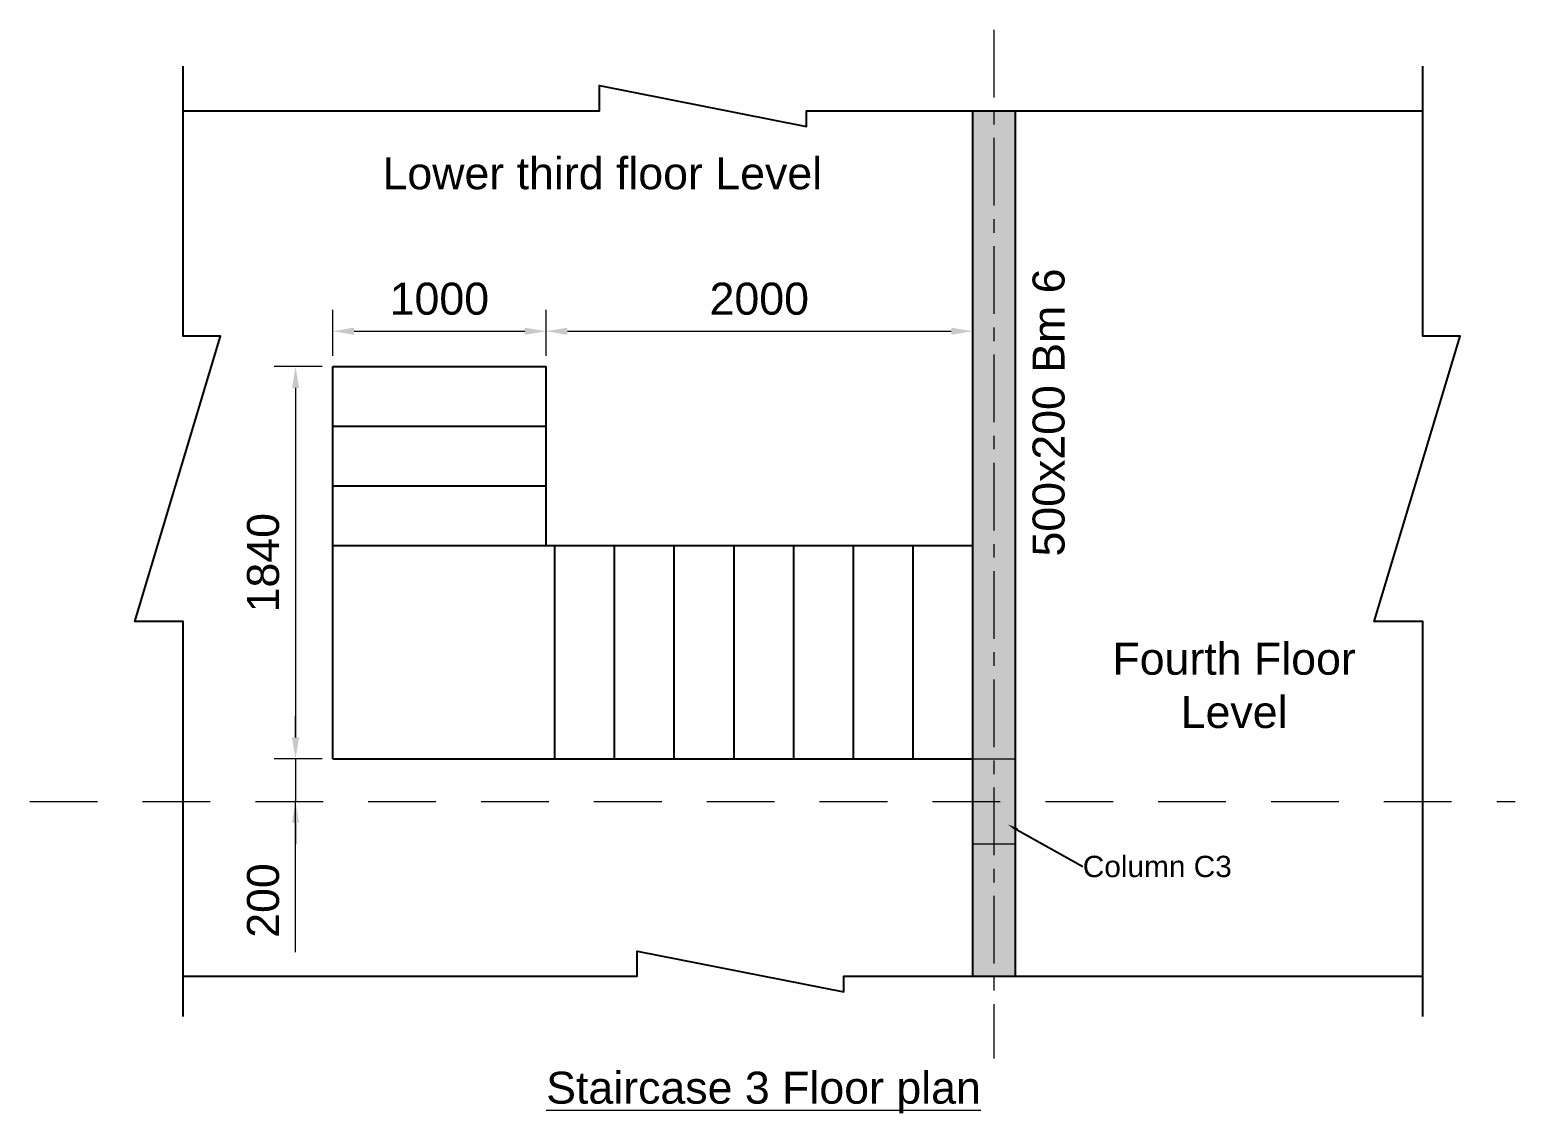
# Model space of a CAD drawing. Header units: inches. Extents: x 8090494 to 8126317, y -6397372 to -6376362.
# Drawn here: x 8090494 to 8097460, y -6397372 to -6392288 of the extents above; entities that cross this region are included whole.
import ezdxf
from ezdxf import colors
from ezdxf.entities.mleader import LeaderData, LeaderLine
from ezdxf.math import Vec2, Vec3

# ---------------------------------------------------------------- set-up
doc = ezdxf.new("R2010")
doc.units = ezdxf.units.IN
doc.header["$MEASUREMENT"] = 0
for name, pattern in [('CENTER', [50.8, 31.75, -6.35, 6.35, -6.35]), ('CENTER2', [28.575, 19.05, -3.175, 3.175, -3.175]), ('Long Dashed', [529.166651, 317.499995, -211.666656])]:
    doc.linetypes.add(name, pattern=pattern)
for name, color, linetype, lineweight in [('Axis', 251, 'CENTER2', 0), ('Column', 1, 'Continuous', 0), ('Lebeling', 4, 'Continuous', 15), ('Text', 2, 'Continuous', 15)]:
    doc.layers.add(name, color=color, linetype=linetype, lineweight=lineweight)
doc.layers.add('New_Structural - Grid_Pen_No__81', color=7, linetype='Continuous', lineweight=20, true_color=0x6a6a6a)
doc.styles.add('Arial', font='arial.ttf')
doc.styles.add('beams', font='sanss___.ttf', dxfattribs={"height": 100})
doc.styles.get("Standard").update_dxf_attribs({"font": 'arial.ttf'})
doc.dimstyles.new('100', dxfattribs={"dimtxt": 175, "dimasz": 110, "dimexe": 100, "dimexo": 50, "dimgap": 75, "dimtad": 1, "dimdec": 0, "dimzin": 0, "dimdsep": 46, "dimtxsty": 'Arial', "dimcen": 0.09, "dimclrd": 7, "dimclre": 7, "dimclrt": 7, "dimadec": 0, "dimazin": 0, "dimtfac": 1, "dimtdec": 0, "dimtofl": 0, "dimtmove": 0, "dimatfit": 3, "dimfxl": 1, "dimtolj": 1, "dimtzin": 0, "dimlwd": 13, "dimlwe": 13, "dimarcsym": 0})

# ---------------------------------------------------------------- blocks, each defined once
blk = doc.blocks.new('*D154')
at = {"layer": 'Defpoints', "color": 0, "transparency": 16777216}
for p in [(8092914.7, -6393702.7), (8091914.7, -6393868.8), (8092914.7, -6393868.8)]:
    blk.add_point(p, dxfattribs=at)
at = {"layer": 'Lebeling', "color": 6, "lineweight": 13, "transparency": 16777216}
for p, q in [((8091914.7, -6393818.8), (8091914.7, -6393602.7)), ((8092914.7, -6393818.8), (8092914.7, -6393602.7)), ((8092014.7, -6393702.7), (8092814.7, -6393702.7))]:
    blk.add_line(p, q, dxfattribs=at)
at = {"layer": 'Lebeling', "color": 6, "transparency": 16777216}
for points in [[(8092014.7, -6393686), (8092014.7, -6393719.4), (8091914.7, -6393702.7)], [(8092814.7, -6393686), (8092814.7, -6393719.4), (8092914.7, -6393702.7)]]:
    blk.add_solid(points, dxfattribs=at)
at = {"layer": 'Lebeling', "color": 6, "transparency": 16777216, "insert": (8092414.7, -6393551.1), "char_height": 150, "attachment_point": 5, "style": 'Arial'}
blk.add_mtext('\\A1;1000', dxfattribs=at)
blk = doc.blocks.new('*D155')
at = {"layer": 'Defpoints', "color": 0, "transparency": 16777216}
for p in [(8094914.7, -6393702.7), (8094914.7, -6393702.7), (8092914.7, -6393868.8)]:
    blk.add_point(p, dxfattribs=at)
at = {"layer": 'Lebeling', "color": 6, "lineweight": 13, "transparency": 16777216}
for p, q in [((8092914.7, -6393818.8), (8092914.7, -6393602.7)), ((8094914.7, -6393652.7), (8094914.7, -6393602.7)), ((8093014.7, -6393702.7), (8094814.7, -6393702.7))]:
    blk.add_line(p, q, dxfattribs=at)
at = {"layer": 'Lebeling', "color": 6, "transparency": 16777216}
for points in [[(8093014.7, -6393686), (8093014.7, -6393719.4), (8092914.7, -6393702.7)], [(8094814.7, -6393686), (8094814.7, -6393719.4), (8094914.7, -6393702.7)]]:
    blk.add_solid(points, dxfattribs=at)
at = {"layer": 'Lebeling', "color": 6, "transparency": 16777216, "insert": (8093914.7, -6393551.1), "char_height": 150, "attachment_point": 5, "style": 'Arial'}
blk.add_mtext('\\A1;2000', dxfattribs=at)
blk = doc.blocks.new('*D156')
at = {"layer": 'Defpoints', "color": 0, "transparency": 16777216}
for p in [(8091914.7, -6393868.8), (8091740.2, -6395708.8), (8091914.7, -6395708.8)]:
    blk.add_point(p, dxfattribs=at)
at = {"layer": 'Lebeling', "color": 6, "lineweight": 13, "transparency": 16777216}
for p, q in [((8091864.7, -6393868.8), (8091640.2, -6393868.8)), ((8091740.2, -6393968.8), (8091740.2, -6395608.8)), ((8091864.7, -6395708.8), (8091640.2, -6395708.8))]:
    blk.add_line(p, q, dxfattribs=at)
at = {"layer": 'Lebeling', "color": 6, "transparency": 16777216}
for points in [[(8091723.5, -6393968.8), (8091756.8, -6393968.8), (8091740.2, -6393868.8)], [(8091723.5, -6395608.8), (8091756.8, -6395608.8), (8091740.2, -6395708.8)]]:
    blk.add_solid(points, dxfattribs=at)
at = {"layer": 'Lebeling', "color": 6, "transparency": 16777216, "insert": (8091588.6, -6394788.8), "char_height": 150, "attachment_point": 5, "rotation": 90, "style": 'Arial'}
blk.add_mtext('\\A1;1840', dxfattribs=at)
blk = doc.blocks.new('*D157')
at = {"layer": 'Defpoints', "color": 0, "transparency": 16777216}
for p in [(8091914.7, -6395708.8), (8091740.2, -6395908.8), (8091740.2, -6395908.8)]:
    blk.add_point(p, dxfattribs=at)
at = {"layer": 'Lebeling', "color": 6, "lineweight": 13, "transparency": 16777216}
for p, q in [((8091740.2, -6395608.8), (8091740.2, -6395508.8)), ((8091864.7, -6395708.8), (8091640.2, -6395708.8)), ((8091740.2, -6395708.8), (8091740.2, -6395908.8)), ((8091740.2, -6396615.3), (8091740.2, -6395908.8)), ((8091790.2, -6395908.8), (8091840.2, -6395908.8)), ((8091740.2, -6396008.8), (8091740.2, -6396108.8))]:
    blk.add_line(p, q, dxfattribs=at)
at = {"layer": 'Lebeling', "color": 6, "transparency": 16777216}
for points in [[(8091723.5, -6395608.8), (8091756.8, -6395608.8), (8091740.2, -6395708.8)], [(8091723.5, -6396008.8), (8091756.8, -6396008.8), (8091740.2, -6395908.8)]]:
    blk.add_solid(points, dxfattribs=at)
at = {"layer": 'Lebeling', "color": 6, "lineweight": 25, "transparency": 16777216, "insert": (8091588.6, -6396373.6), "char_height": 150, "attachment_point": 5, "rotation": 90, "style": 'Arial'}
blk.add_mtext('\\A1;200', dxfattribs=at)

msp = doc.modelspace()

# ---------------------------------------------------------------- hatches: boundary and pattern name
at = {"lineweight": 25, "transparency": 33554495}
h = msp.add_hatch(color=4, dxfattribs=at)
h.dxf.hatch_style = 1
h.paths.add_polyline_path([(8095114.7, -6392668.1), (8094914.7, -6392668.1), (8094914.7, -6396729.2), (8095114.7, -6396729.2)])
at = {"layer": 'Column', "lineweight": 18, "transparency": 33554687}
h = msp.add_hatch(color=1, dxfattribs=at)
h.dxf.hatch_style = 1
h.paths.add_polyline_path([(8094914.7, -6396108.8), (8095114.7, -6396108.8), (8095114.7, -6395708.8), (8094914.7, -6395708.8)])

# ---------------------------------------------------------------- linework, layer by layer
at = {"color": 2, "lineweight": 25}
for p, q in [((8094914.7, -6392668.1), (8094914.7, -6396729.2)), ((8095114.7, -6392668.1), (8095114.7, -6396729.2)), ((8091914.7, -6395708.8), (8091914.7, -6393868.8)), ((8091914.7, -6393868.8), (8092914.7, -6393868.8)), ((8092914.7, -6394708.8), (8092914.7, -6393868.8)), ((8091914.7, -6394148.8), (8092914.7, -6394148.8)), ((8091914.7, -6394428.8), (8092914.7, -6394428.8)), ((8091914.7, -6394708.8), (8092914.7, -6394708.8)), ((8092914.7, -6394708.8), (8094914.7, -6394708.8)), ((8092954.7, -6394708.8), (8092954.7, -6395708.8)), ((8093234.7, -6394708.8), (8093234.7, -6395708.8)), ((8093514.7, -6394708.8), (8093514.7, -6395708.8)), ((8093794.7, -6394708.8), (8093794.7, -6395708.8)), ((8094074.7, -6394708.8), (8094074.7, -6395708.8)), ((8094354.7, -6394708.8), (8094354.7, -6395708.8)), ((8094634.7, -6394708.8), (8094634.7, -6395708.8)), ((8091914.7, -6395708.8), (8094914.7, -6395708.8))]:
    msp.add_line(p, q, dxfattribs=at)
for points in [[(8091213.8, -6396917.4), (8091213.8, -6395064.6), (8090986.1, -6395064.6), (8091388.1, -6393725.5), (8091213.8, -6393725.5), (8091213.8, -6392459)], [(8097026.3, -6396917.4), (8097026.3, -6395064.6), (8096798.6, -6395064.6), (8097200.6, -6393725.5), (8097026.3, -6393725.5), (8097026.3, -6392459)], [(8091213.8, -6392668.1), (8093165.9, -6392668.1), (8093165.9, -6392549.8), (8094135.5, -6392741.7), (8094135.5, -6392668.1), (8097026.3, -6392668.1)], [(8091213.8, -6396729.2), (8093342, -6396729.2), (8093342, -6396610.9), (8094311.6, -6396802.8), (8094311.6, -6396729.2), (8097026.3, -6396729.2)]]:
    msp.add_lwpolyline(points, dxfattribs=at)
at = {"layer": 'Axis', "color": 8, "linetype": 'CENTER', "lineweight": 15, "ltscale": 10}
msp.add_line((8095014.7, -6392288.1), (8095014.7, -6397115), dxfattribs=at)
at = {"layer": 'Column', "color": 1, "lineweight": 18, "transparency": 33554687}
msp.add_lwpolyline([(8094914.7, -6395708.8), (8095114.7, -6395708.8), (8095114.7, -6396108.8), (8094914.7, -6396108.8), (8094914.7, -6395708.8)], dxfattribs=at)
at = {"layer": 'New_Structural - Grid_Pen_No__81', "color": 251, "linetype": 'Long Dashed', "lineweight": 20, "true_color": 0x6a6a6a}
msp.add_line((8090493.7, -6395908.8), (8097459.8, -6395908.8), dxfattribs=at)

# ---------------------------------------------------------------- texts
at = {"layer": 'Text', "color": 1, "char_height": 150, "attachment_point": 9, "style": 'beams'}
for s, insert, width in [('\\pxqc,t10;Lower third floor Level', (8094583.1, -6393038.8), 2808.798), ('\\pxqc,t10;Fourth Floor\\PLevel', (8096802.5, -6395566.4), 1322.522), ('\\pxqc,t10;{\\LStaircase 3 Floor plan}', (8095339, -6397372), 2808.798)]:
    msp.add_mtext(s, dxfattribs=dict(at, insert=insert, width=width))
at = {"layer": 'Text', "color": 1, "insert": (8095348.3, -6392895.4), "char_height": 150, "width": 2377.19, "attachment_point": 9, "rotation": 90, "style": 'beams'}
msp.add_mtext('\\pxqc,t10;500x200 Bm 6', dxfattribs=at)

# ---------------------------------------------------------------- dimensions: what is measured, and where the dimension line sits
at = {"layer": 'Lebeling', "color": 6}
for base, p1, p2, picture, middle in [((8092914.7, -6393702.7), (8091914.7, -6393868.8), (8092914.7, -6393868.8), '*D154', (8092414.7, -6393551.1)), ((8094914.7, -6393702.7), (8092914.7, -6393868.8), (8094914.7, -6393702.7), '*D155', (8093914.7, -6393551.1))]:
    dim = msp.add_linear_dim(base=base, p1=p1, p2=p2, dimstyle='100', override={"dimtxt": 150, "dimasz": 100, "dimclrd": 6, "dimclre": 6, "dimclrt": 6}, dxfattribs=at)
    dim.commit()
    dim.dimension.update_dxf_attribs({"geometry": picture, "text_midpoint": middle})
dim = msp.add_linear_dim(base=(8091740.2, -6395708.8), p1=(8091914.7, -6393868.8), p2=(8091914.7, -6395708.8), angle=90, dimstyle='100', override={"dimtxt": 150, "dimasz": 100, "dimclrd": 6, "dimclre": 6, "dimclrt": 6}, dxfattribs=at)
dim.commit()
dim.dimension.update_dxf_attribs({"geometry": '*D156', "text_midpoint": (8091588.6, -6394788.8)})
at = {"layer": 'Lebeling', "color": 1, "lineweight": 25}
dim = msp.add_linear_dim(base=(8091740.2, -6395908.8), p1=(8091914.7, -6395708.8), p2=(8091740.2, -6395908.8), angle=90, dimstyle='100', override={"dimtxt": 150, "dimasz": 100, "dimclrd": 6, "dimclre": 6, "dimclrt": 6, "dimtmove": 1}, dxfattribs=at)
dim.commit()
dim.dimension.update_dxf_attribs({"geometry": '*D157', "text_midpoint": (8091877.7, -6396373.6), "dimtype": 160})

# ---------------------------------------------------------------- leaders
at = {"layer": 'Lebeling', "color": 4}
ml = msp.add_multileader_mtext('Standard', dxfattribs=at)
ml.set_content('Column C3', color=4)
ml.set_leader_properties(color=4)
ml.build(insert=Vec2(0, 0))
ml.multileader.update_dxf_attribs({"dogleg_length": 0.36, "arrow_head_size": 50})
ctx = ml.context
ctx.base_point, ctx.char_height, ctx.arrow_head_size, ctx.landing_gap_size, ctx.plane_origin = Vec3(8095431.6, -6396214.7), 100, 50, 0.09, Vec3(8095277.5, -6396645.7)
notes = []
notes.append((ctx, [(1, (1, 1, 0), (8095431.3, -6396214.7), (1, 0), 0.36, [(0, [(8095080.1, -6396016.8)], 0, [])])]))
ctx.mtext.insert, ctx.mtext.width, ctx.mtext.flow_direction = Vec3(8095431.7, -6396163.8), 800.681, 5
for ctx, leaders in notes:
    for number, flags, end, landing, length, lines in leaders:
        leader = LeaderData()
        leader.index, (leader.has_last_leader_line, leader.has_dogleg_vector, leader.attachment_direction) = number, flags
        leader.last_leader_point, leader.dogleg_vector, leader.dogleg_length = Vec3(end), Vec3(landing), length
        for number, points, colour, breaks in lines:
            line = LeaderLine()
            line.index, line.vertices, line.color, line.breaks = number, Vec3.list(points), colors.encode_raw_color(colour), breaks
            leader.lines.append(line)
        ctx.leaders.append(leader)

doc.saveas('drawing.dxf')
